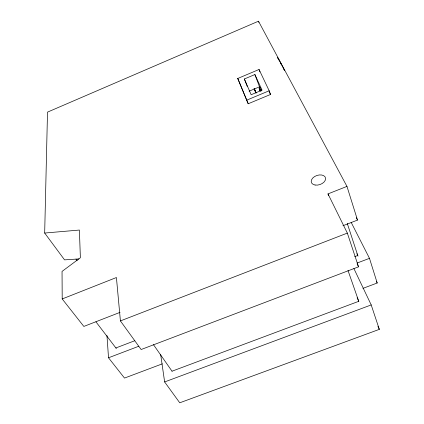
<?xml version="1.0" encoding="UTF-8"?>
<svg xmlns="http://www.w3.org/2000/svg" width="424" height="424" viewBox="0 0 424 424"><rect width="100%" height="100%" fill="white"/><g stroke="black" fill="none" stroke-linecap="round" stroke-linejoin="round"><path stroke-width="0.64" d="M78.901 258.932L64.554 259.87L44.674 233.041L47.509 112.127L258.481 21.2L346.964 186.401L357.512 220.083L342.952 225.738M237.753 78.472L259.048 69.478L269.171 90.773L270.528 94.462L248.21 103.763L237.753 78.472L248.21 103.763M244.357 78.986L254.893 74.545L262.074 90.142L251.141 94.722L244.357 78.986L247.213 86.305M249.116 91.187L259.514 86.825L254.893 74.545M259.091 88.314L260.23 87.837M259.663 90.153L260.781 89.681M246.768 100.133L269.171 90.773M120.066 312.35L83.841 326.427L62.201 298.947L116.415 277.524L120.411 320.915L141.139 349.524L358.55 266.839L347.341 233.099L327.996 193.901L346.964 186.401M120.411 320.915L347.341 233.099M115.885 347.956L134.832 340.705M354.729 256.631L357.776 255.465L356.902 253.69M106.954 335.517L108.523 357.782L138.69 346.286M357.119 263.044L369.484 258.333L377.206 283.004L362.949 288.368M162.318 363.85L124.508 378.076L108.523 357.782M172.022 371.201L358.768 301.31L357.125 297.738M164.634 381.939L371.207 304.93L379.326 329.358L179.749 402.8L164.634 381.939L160.659 354.475M44.674 233.041L79.389 230.052L80.385 257.75L62.042 271.418L62.201 298.947M95.935 321.816L116.324 348.528M75.981 259.096L77.147 260.707M153.462 344.659L172.049 371.239M277.762 57.606L277.545 57.304L277.699 58.046M277.937 58.215L278.944 60.086M278.07 58.183L284.048 69.462M280.492 62.975L281.107 64.135M356.282 217.735L357.512 220.083M351.173 222.383L369.484 258.333M376.316 281.223L377.206 283.004M283.889 69.335L284.159 69.907M357.119 263.876L358.55 266.839M353.881 268.514L371.207 304.93M269.118 91.489L270.528 94.462M377.922 326.369L379.326 329.358M259.514 86.825L261.396 90.927M284.308 70.066L284.568 70.713M284.324 70.294L284.493 70.713M256.022 92.973L254.347 88.627M260.347 91.446L259.303 88.695A0.763 0.641 -27.7 0 1 260.161 87.736M256.08 93.026L254.464 88.812M260.071 90.863L259.181 88.515M254.246 89.088L254.469 89.676L254.003 88.542M259.048 69.478L259.933 71.879M258.481 21.2L258.921 22.446M348.003 270.47L358.799 301.411M327.996 193.901L328.626 195.745M347.261 223.422L357.999 256.144M261.269 89.692L261.449 90.317M255.121 91.133L254.649 89.999L255.121 91.133M315.085 185.034A7.425 4.797 -18.6 0 0 325.606 178.456A7.425 4.797 -18.6 0 0 314.539 176.575A7.425 4.797 -18.6 0 0 315.085 185.034"/></g></svg>
